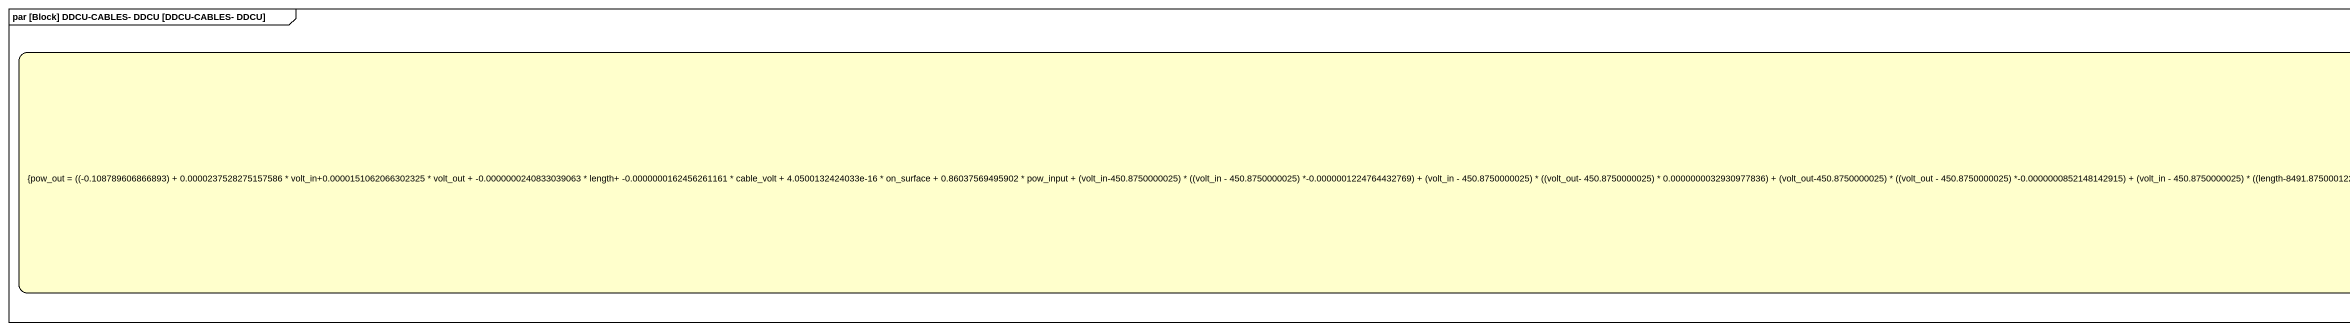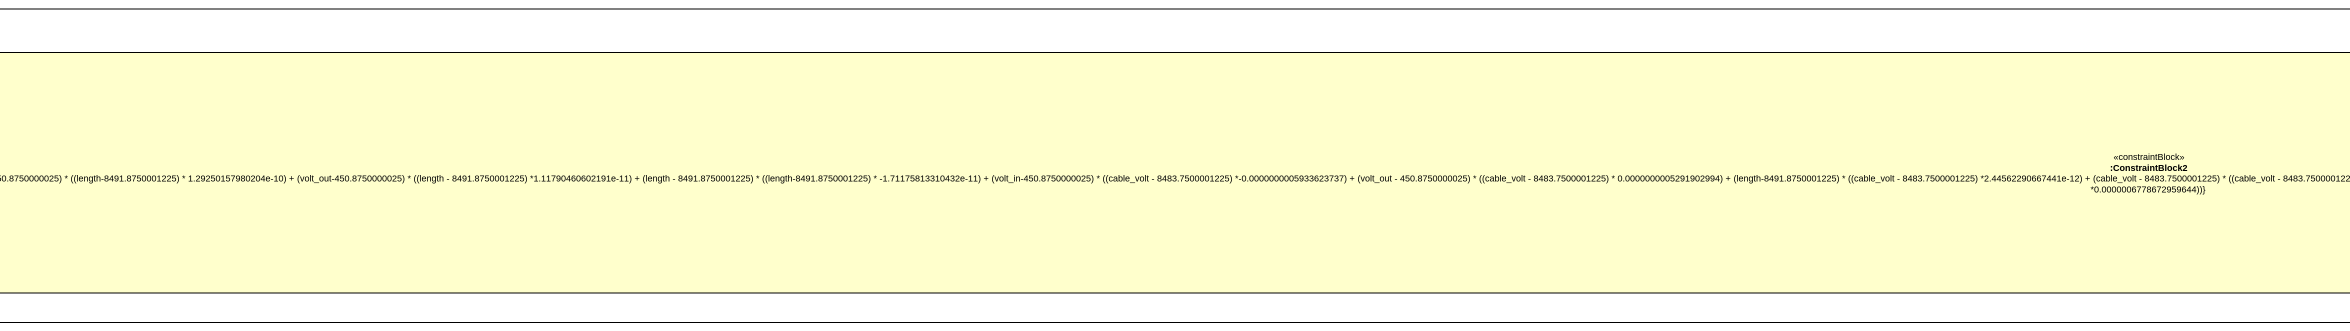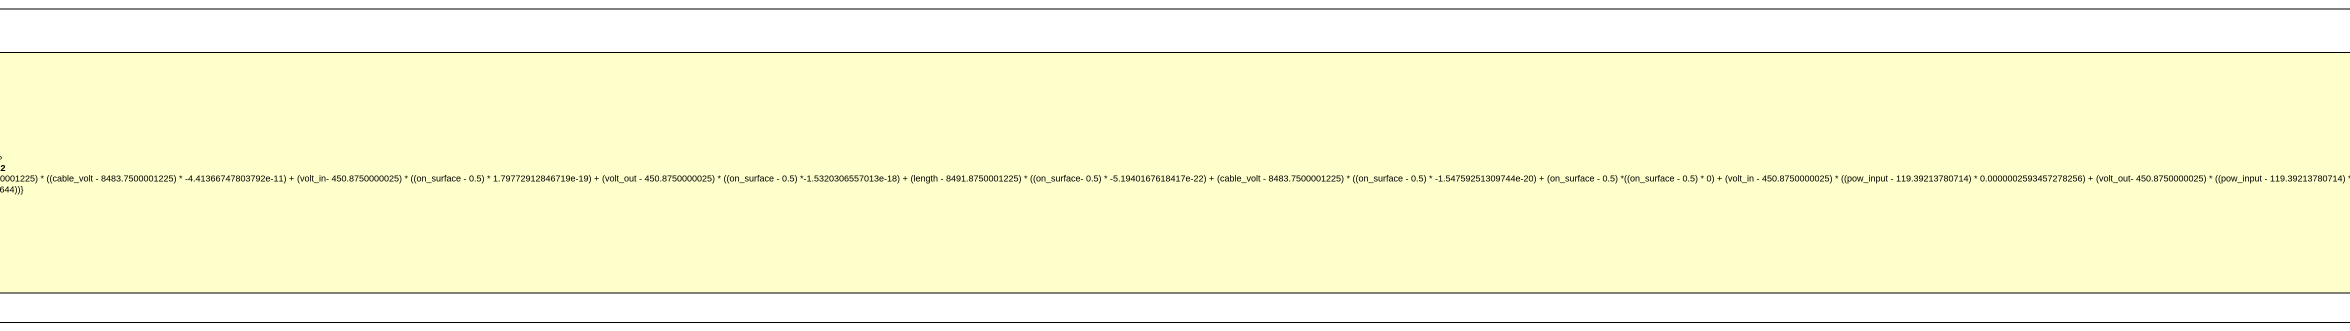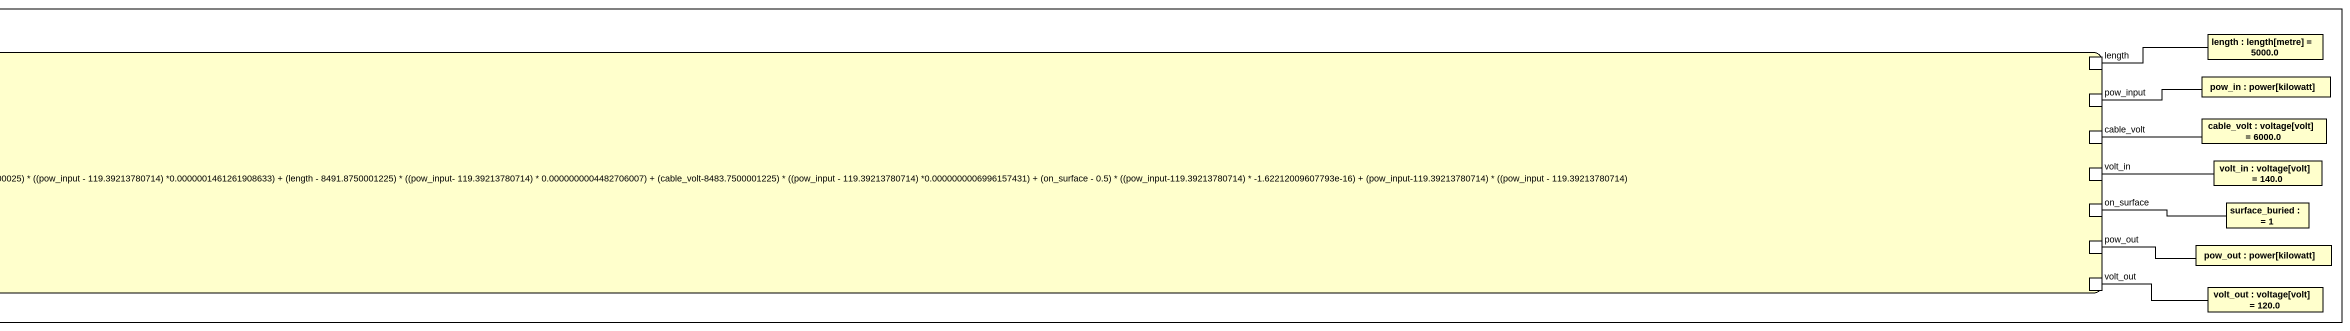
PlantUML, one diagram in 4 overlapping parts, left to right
@startuml
mainframe par [Block] DDCU-CABLES- DDCU [DDCU-CABLES- DDCU]
rectangle "length : length[metre] = 5000.0" as length
rectangle ":ConstraintBlock2\n{pow_out = ((-0.108789606866893) + 0.0000237528275157586 * volt_in+0.0000151062066302325 * volt_out + -0.0000000240833039063 * length+ -0.0000000162456261161 * cable_volt + 4.0500132424033e-16 * on_surface + 0.86037569495902 * pow_input + (volt_in-450.8750000025) * ((volt_in - 450.8750000025) *-0.0000001224764432769) + (volt_in - 450.8750000025) * ((volt_out- 450.8750000025) * 0.0000000032930977836) + (volt_out-450.8750000025) * ((volt_out - 450.8750000025) *-0.0000000852148142915) + (volt_in - 450.8750000025) * ((length-8491.8750001225) * 1.29250157980204e-10) + (volt_out-450.8750000025) * ((length - 8491.8750001225) *1.11790460602191e-11) + (length - 8491.8750001225) * ((length-8491.8750001225) * -1.71175813310432e-11) + (volt_in-450.8750000025) * ((cable_volt - 8483.7500001225) *-0.0000000005933623737) + (volt_out - 450.8750000025) * ((cable_volt - 8483.7500001225) * 0.0000000005291902994) + (length-8491.8750001225) * ((cable_volt - 8483.7500001225) *2.44562290667441e-12) + (cable_volt - 8483.7500001225) * ((cable_volt - 8483.7500001225) * -4.41366747803792e-11) + (volt_in- 450.8750000025) * ((on_surface - 0.5) * 1.79772912846719e-19) + (volt_out - 450.8750000025) * ((on_surface - 0.5) *-1.5320306557013e-18) + (length - 8491.8750001225) * ((on_surface- 0.5) * -5.1940167618417e-22) + (cable_volt - 8483.7500001225) * ((on_surface - 0.5) * -1.54759251309744e-20) + (on_surface - 0.5) *((on_surface - 0.5) * 0) + (volt_in - 450.8750000025) * ((pow_input - 119.39213780714) * 0.0000002593457278256) + (volt_out- 450.8750000025) * ((pow_input - 119.39213780714) *0.0000001461261908633) + (length - 8491.8750001225) * ((pow_input- 119.39213780714) * 0.0000000004482706007) + (cable_volt-8483.7500001225) * ((pow_input - 119.39213780714) *0.0000000006996157431) + (on_surface - 0.5) * ((pow_input-119.39213780714) * -1.62212009607793e-16) + (pow_input-119.39213780714) * ((pow_input - 119.39213780714) *0.0000006778672959644))}" as ConstraintBlock2 <<constraintBlock>> {
  port "length" as length_2
  port pow_input
  port "cable_volt" as cable_volt_2
  port "volt_in" as volt_in_2
  port on_surface
  port pow_out
  port volt_out
}
rectangle "pow_in : power[kilowatt]" as pow_in
rectangle "cable_volt : voltage[volt] = 6000.0" as cable_volt
rectangle "volt_in : voltage[volt] = 140.0" as volt_in
rectangle "surface_buried :  = 1" as surface_buried
rectangle "pow_out : power[kilowatt]" as pow_out_2
rectangle "volt_out : voltage[volt] = 120.0" as volt_out_2
length_2 -right- length
pow_input -right- pow_in
cable_volt_2 -right- cable_volt
volt_in_2 -right- volt_in
on_surface -right- surface_buried
pow_out -right- pow_out_2
volt_out -right- volt_out_2
@enduml
